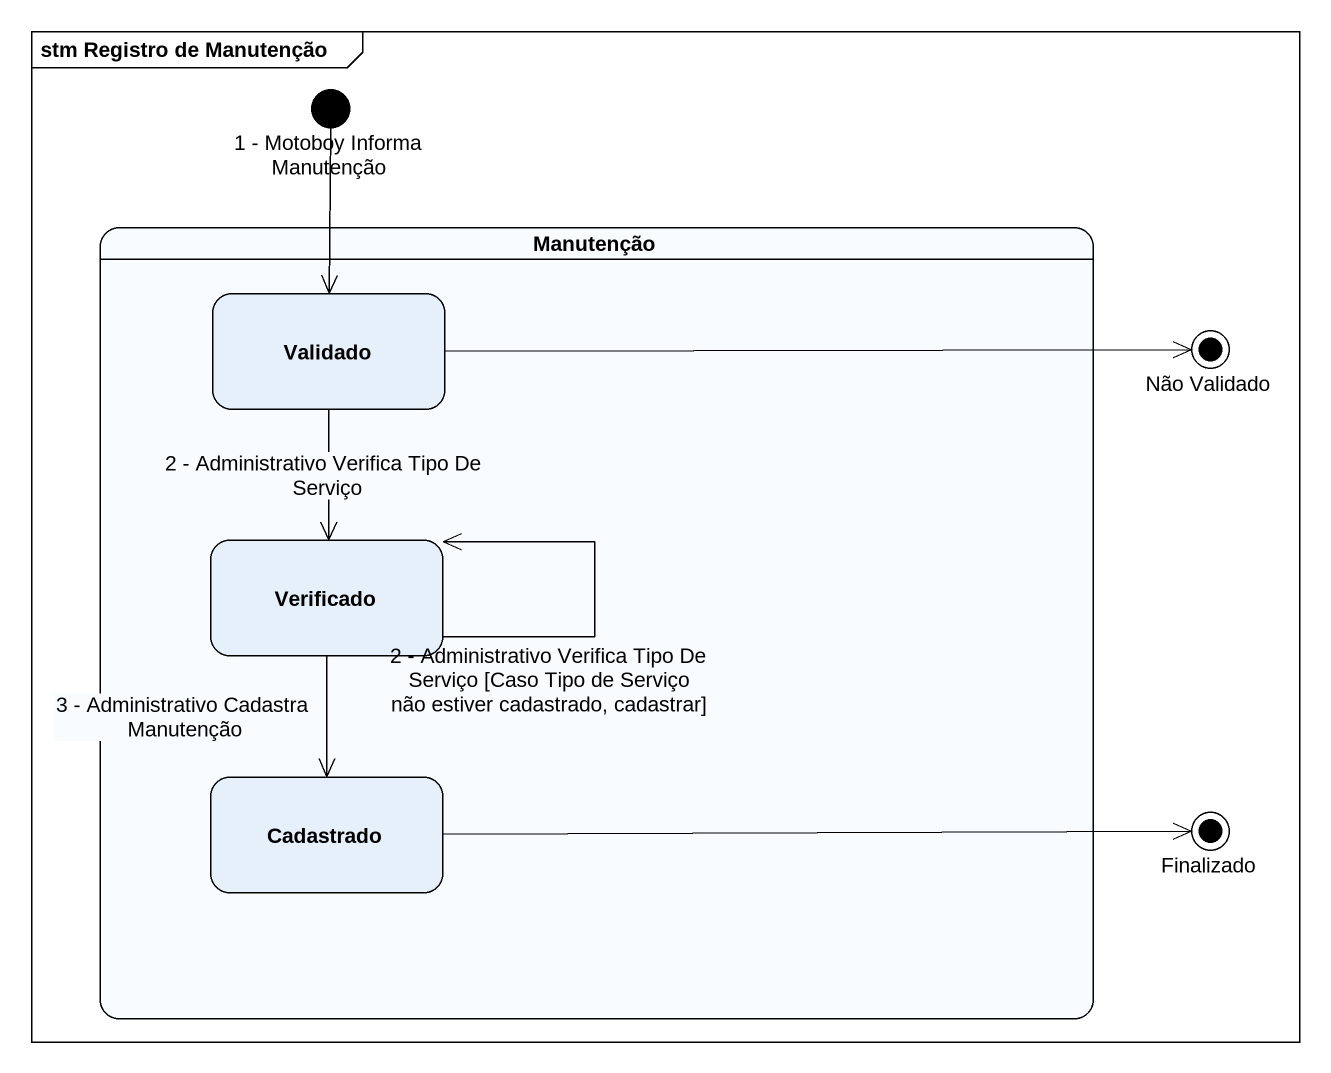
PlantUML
@startuml
mainframe stm Registro de Manutenção
hide empty description
state "1 - Motoboy Informa Manutenção" as i1_Motoboy_Informa_Manutenção <<start>>
state Manutenção {
  state Validado
  state Verificado
  state Cadastrado
}
state "Não Validado" as Não_Validado <<end>>
state Finalizado <<end>>
i1_Motoboy_Informa_Manutenção --> Validado
Validado -right-> Não_Validado
Validado --> Verificado : 2 - Administrativo Verifica Tipo De Serviço
Verificado --> Verificado : 2 - Administrativo Verifica Tipo De Serviço [Caso Tipo de Serviço não estiver cadastrado, cadastrar]
Verificado --> Cadastrado : 3 - Administrativo Cadastra Manutenção
Cadastrado -right-> Finalizado
@enduml
